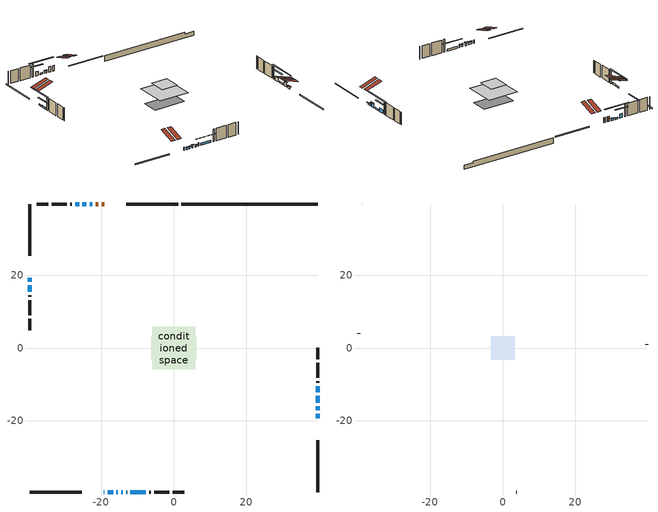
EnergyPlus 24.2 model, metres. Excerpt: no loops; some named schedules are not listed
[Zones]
conditioned space
 floor adiabatic (AdiabaticFloorConstruction): -5.92,-5.92 -5.92,5.92 5.92,5.92 5.92,-5.92 z3.66
 floor foundation (Slab1 construction): -6.19,-3.21 -6.19,3.21 6.19,3.21 6.19,-3.21 z-0.84
 wall outside (RimJoist1 construction): 1.2,39.72 -13.09,39.72 / -39.72,-39.72 -25.43,-39.72 / -39.72,39.72 -39.72,25.43 / 39.72,-39.72 39.72,-25.43 z1.22:1.52
 wall outside (AdiabaticWallConstruction 1): -19.21,39.72 -19.91,39.72 / -20.84,39.72 -21.54,39.72 z1.22:3.25
 wall outside (AdiabaticWallConstruction): -19.31,-39.72 -19.1,-39.72 / -13.1,-39.72 -12.89,-39.72 z1.22:2.44; 39.72,-19.31 39.72,-18.11 z1.22:1.88; 39.72,-17.19 39.72,-16.07 / -26.11,39.72 -27.23,39.72 z1.22:2.82; -22.47,39.72 -23.24,39.72 / -14.46,-39.72 -14.03,-39.72 / -39.72,17.37 -39.72,15.49 z1.22:1.98; -18.18,-39.72 -16.75,-39.72 / -11.97,-39.72 -7.7,-39.72 z1.22:2.03; -15.83,-39.72 -15.39,-39.72 z1.22:2.24; 39.72,-15.14 39.72,-13.11 / -24.16,39.72 -25.18,39.72 / -39.72,19.31 -39.72,18.29 z1.22:1.83; 39.72,-12.18 39.72,-10.5 z1.22:2.69
 wall outside (Wall1 construction): -28.15,39.72 -28.57,39.72 / -6.77,-39.72 -6.35,-39.72 / -39.72,14.56 -39.72,14.14 / 39.72,-9.57 39.72,-9.16 z1.22:6.1
 wall outside (Wall2 construction): -29.5,39.72 -33.69,39.72 / -5.42,-39.72 -1.23,-39.72 / -39.72,13.21 -39.72,9.02 / 39.72,-8.23 39.72,-4.04 z1.22:6.1
 wall outside (Wall3 construction): -34.62,39.72 -37.76,39.72 / -0.3,-39.72 2.84,-39.72 / -39.72,8.09 -39.72,4.95 / 39.72,-3.11 39.72,0.03 z1.22:6.1
 wall foundation (FoundationWall1 construction): 2.12,39.72,-0.84 2.12,39.72,1.22 35.96,39.72,1.22 35.96,39.72,0.56 39.72,39.72,0.56 39.72,39.72,-0.84
 window (WindowConstruction 10): -19.31,-39.72 -19.11,-39.72 z1.22:2.44
 window (WindowConstruction 4): 39.72,-19.31 39.72,-18.12 z1.22:1.88
 window (WindowConstruction 5): 39.72,-17.19 39.72,-16.07 z1.22:2.82
 window (WindowConstruction 6): -22.47,39.72 -23.23,39.72 z1.22:1.98
 window (WindowConstruction 7): -18.18,-39.72 -16.75,-39.72 z1.22:2.03
 window (WindowConstruction 8): -15.82,-39.72 -15.39,-39.72 z1.22:2.23
 window (WindowConstruction 9): -14.46,-39.72 -14.03,-39.72 z1.22:1.98
 window (WindowConstruction 12): 39.72,-15.14 39.72,-13.11 z1.22:1.83
 window (WindowConstruction 13): -24.16,39.72 -25.18,39.72 z1.22:1.83
 window (WindowConstruction 14): -39.72,19.31 -39.72,18.3 z1.22:1.83
 window (WindowConstruction 11): -13.1,-39.72 -12.9,-39.72 z1.22:2.44
 window (WindowConstruction): 39.72,-12.18 39.72,-10.5 z1.22:2.69
 window (WindowConstruction 1): -26.11,39.72 -27.23,39.72 z1.22:2.82
 window (WindowConstruction 2): -11.97,-39.72 -7.7,-39.72 z1.22:2.03
 window (WindowConstruction 3): -39.72,17.37 -39.72,15.49 z1.22:1.98
 door (Door): -19.21,39.72 -19.91,39.72 z1.22:3.25
 door (Door 1): -20.84,39.72 -21.54,39.72 z1.22:3.25
 ceiling adiabatic (AdiabaticFloorConstruction): 5.92,-5.92 5.92,5.92 -5.92,5.92 -5.92,-5.92 z3.66
 roof outside (Roof2 construction): -18.28,39.72,6.1 -18.28,33.4,8.2 -16.62,33.4,8.2 -16.62,39.72,6.1; -20.24,-39.72,6.1 -20.24,-33.4,8.2 -21.91,-33.4,8.2 -21.91,-39.72,6.1; -39.72,20.24,6.1 -33.4,20.24,8.2 -33.4,21.91,8.2 -39.72,21.91,6.1; 39.72,-20.24,6.1 33.4,-20.24,8.2 33.4,-21.91,8.2 39.72,-21.91,6.1
attic - vented
 floor to conditioned space (Floor1 construction Reversed): -3.24,-3.24 -3.24,3.24 3.24,3.24 3.24,-3.24 z6.1
 wall outside (Wall4 construction): -38.69,39.72 -38.79,39.72 / 3.77,-39.72 3.87,-39.72 / -39.72,4.02 -39.72,3.92 / 39.72,0.96 39.72,1.06 z1.22:6.1
 roof outside (Roof1 construction): -15.69,39.72,6.1 -15.69,33.4,8.2 -14.02,33.4,8.2 -14.02,39.72,6.1; -22.84,-39.72,6.1 -22.84,-33.4,8.2 -24.5,-33.4,8.2 -24.5,-39.72,6.1; -39.72,22.84,6.1 -33.4,22.84,8.2 -33.4,24.5,8.2 -39.72,24.5,6.1; 39.72,-22.84,6.1 33.4,-22.84,8.2 33.4,-24.5,8.2 39.72,-24.5,6.1
shading: 39.72,-17.91 39.72,-19.51 40.13,-19.51 40.13,-17.91 z2.08; 39.72,-15.87 39.72,-17.39 40.13,-17.39 40.13,-15.87 z3.02; -23.43,39.72 -22.27,39.72 -22.27,40.13 -23.43,40.13 z2.18; -16.55,-39.72 -18.38,-39.72 -18.38,-40.13 -16.55,-40.13 z2.23; -15.19,-39.72 -16.03,-39.72 -16.03,-40.13 -15.19,-40.13 z2.44; -13.83,-39.72 -14.66,-39.72 -14.66,-40.13 -13.83,-40.13 z2.18; 39.72,-8.49 39.72,-19.76 40.13,-19.76 40.13,-8.49 z6.45; -29.8,39.72 -19.54,39.72 -19.54,40.13 -29.8,40.13 z6.45; -39.72,13.68 -39.72,23.93 -40.13,23.93 -40.13,13.68 z6.45; 39.72,-8.32 39.72,-14.36 40.13,-14.36 40.13,-8.32 z4.87; -29.4,39.72 -23.93,39.72 -23.93,40.13 -29.4,40.13 z5; -5.52,-39.72 -14.15,-39.72 -14.15,-40.13 -5.52,-40.13 z4.21; -39.72,13.31 -39.72,19.55 -40.13,19.55 -40.13,13.31 z4.16
[Building]
Building 1: Terrain=Suburbs
[Site:Location]
London AP_ON: Latitude {deg}=43.03; Longitude {deg}=-81.15; Time Zone {hr}=-5; Elevation {m}=278; Keep Site Location Information=Yes
[Site:GroundTemperature:Shallow]
3.98693, 1.93205, 1.76749, 2.74264, 6.6573, 10.5537, 13.9317, 16.0716, 16.2534, 14.513, 11.2211, 7.44421
[Site:WaterMainsTemperature]
Calculation Method=Schedule; Temperature Schedule=mains temperature schedule
[Material] Roughness=Rough; Thermal Absorptance=0.9
Name | Thickness {m} | Conductivity {W/m-K} | Density {kg/m3} | Specific Heat {J/kg-K} | Solar Absorptance | Visible Absorptance
asphalt or fiberglass shingles | 0.00635 | 0.162714 | 1121.4 | 1465.45 | 0.4 | 0.4
ceiling loosefill ins | 0.0846667 | 0.0480833 | 16.02 | 1046.75 | 0.7 | 0.7
ceiling stud and cavity | 0.1397 | 0.881493 | 65.682 | 1177.47 | 0.7 | 0.7
concrete 4.0 in. | 0.1016 | 1.803125 | 2242.8 | 837.4 | 0.7 | 0.7
concrete 8.0 in. | 0.2032 | 1.803125 | 2242.8 | 837.4 | 0.7 | 0.7
door material | 0.04445 | 0.188738 | 512.64 | 1214.23 | 0.7 | 0.7
door material 1 | 0.04445 | 0.327969 | 512.64 | 1214.23 | 0.7 | 0.7
exterior vertical ins | 0.00083915 | 0.029427 | 32.04 | 1214.23 | 0.7 | 0.7
floor covering | 0.0127 | 0.0433444 | 54.468 | 1339.84 | 0.6 | 0.6
floor rigid ins; wall rigid ins | 0.512978 | 0.029427 | 32.04 | 1214.23 | 0.7 | 0.7
floor stud and cavity | 0.1397 | 1.75129 | 37.0049 | 1207.88 | 0.7 | 0.7
furniture material conditioned space 1 | 0.1524 | 0.115458 | 640.8 | 1214.23 | 0.6 | 0.6
gypsum board | 0.0127 | 0.160291 | 801 | 837.4 | 0.6 | 0.6
osb sheathing 0.5 in. | 0.0127 | 0.115458 | 512.64 | 1214.23 | 0.7 | 0.7
osb sheathing 0.75 in. | 0.01905 | 0.115458 | 512.64 | 1214.23 | 0.7 | 0.7
rim joist stud and cavity | 0.0508 | 0.107068 | 50.32683 | 1063.81 | 0.6 | 0.6
roof rigid ins | 0.051816 | 0.029427 | 32.04 | 1214.23 | 0.7 | 0.7
roof stud and cavity | 0.2032 | 1.32974 | 78.34581 | 1123.46 | 0.7 | 0.7
slab rigid ins | 0.00025908 | 0.029427 | 32.04 | 1214.23 | 0.7 | 0.7
wall stud and cavity | 0.1397 | 0.435945 | 139.0536 | 1170.24 | 0.7 | 0.7
wall stud and cavity 1 | 0.1397 | 0.44826 | 139.0536 | 1170.24 | 0.7 | 0.7
wall stud and cavity 2 | 0.1397 | 0.445742 | 139.0536 | 1170.24 | 0.7 | 0.7
wall stud and cavity 3 | 0.0889 | 6.9971 | 50.32683 | 1063.81 | 0.6 | 0.6
wall stud and cavity 4 | 0.0889 | 0.380278 | 52.3479 | 1209.89 | 0.7 | 0.7
wall stud and cavity 5 | 0.0889 | 0.391764 | 83.0341 | 1211.67 | 0.7 | 0.7
wood siding | 0.0254 | 0.102417 | 544.68 | 1172.36 | 0.84 | 0.84
wood siding 1 | 0.00254 | 0.102417 | 544.68 | 1172.36 | 0.84 | 0.84
wood siding 2; wood siding 3; wood siding 4 | 0.0254 | 0.102417 | 544.68 | 1172.36 | 0.7 | 0.7
[WindowMaterial:SimpleGlazingSystem]
Name | U-Factor {W/m2-K} | Solar Heat Gain Coefficient
WindowMaterial | 2.93496 | 0.65
WindowMaterial 1 | 3.30005 | 0.67
WindowMaterial 10 | 2.97414 | 0.61
WindowMaterial 11 | 2.76064 | 0.61
WindowMaterial 2 | 2.938365 | 0.65
WindowMaterial 3 | 2.77597 | 0.65
WindowMaterial 4 | 2.961077 | 0.63
WindowMaterial 5 | 2.97187 | 0.61
WindowMaterial 6 | 3.01104 | 0.58
WindowMaterial 7 | 3.01899 | 0.56
WindowMaterial 8 | 4.98699 | 0.61
WindowMaterial 9 | 3.026374 | 0.54
[Construction]
AdiabaticFloorConstruction: floor stud and cavity, floor rigid ins, osb sheathing 0.75 in., floor covering
AdiabaticWallConstruction: wood siding 3, wall rigid ins, wall stud and cavity 4, gypsum board
AdiabaticWallConstruction 1: wood siding 4, wall rigid ins, wall stud and cavity 4, gypsum board
Door: door material
Door 1: door material 1
Floor1 construction Reversed: gypsum board, ceiling stud and cavity, ceiling loosefill ins
FoundationWall1 construction: concrete 8.0 in.
furniture construction conditioned space 1: furniture material conditioned space 1
PartitionWallConstruction: gypsum board, wall stud and cavity 5, gypsum board
RimJoist1 construction: wood siding 2, rim joist stud and cavity
Roof1 construction: asphalt or fiberglass shingles
Roof2 construction: asphalt or fiberglass shingles, roof rigid ins, osb sheathing 0.75 in., roof stud and cavity, gypsum board
Slab1 construction: slab rigid ins, concrete 4.0 in.
Wall1 construction: wood siding, osb sheathing 0.5 in., wall stud and cavity, gypsum board
Wall2 construction: wood siding, osb sheathing 0.5 in., wall stud and cavity 1, gypsum board
Wall3 construction: wood siding, osb sheathing 0.5 in., wall stud and cavity 2, gypsum board
Wall4 construction: wood siding 1, wall stud and cavity 3
WindowConstruction: WindowMaterial
WindowConstruction 1; WindowConstruction 5: WindowMaterial 1
WindowConstruction 10: WindowMaterial 8
WindowConstruction 11: WindowMaterial 9
WindowConstruction 12; WindowConstruction 14: WindowMaterial 10
WindowConstruction 13: WindowMaterial 11
WindowConstruction 2; WindowConstruction 7: WindowMaterial 2
WindowConstruction 3: WindowMaterial 3
WindowConstruction 4: WindowMaterial 4
WindowConstruction 6: WindowMaterial 5
WindowConstruction 8: WindowMaterial 6
WindowConstruction 9: WindowMaterial 7
[Zone] Multiplier=1; Part of Total Floor Area=Yes
Name | Volume {m3}
attic - vented | 14.4073
conditioned space | 533.4
[Space]
Name | Zone | Volume {m3}
attic - vented 1 | attic - vented | 14.4073
conditioned space 1 | conditioned space | 533.4
[ZoneInfiltration:EffectiveLeakageArea]
infil attic - vented 1: Zone or Space=attic - vented 1; Schedule=Always On Discrete; Effective Air Leakage Area {cm2}=1837.96; Stack Coefficient=0.000485647; Wind Coefficient=1.48895e-05
[ZoneMixing]
whole house fan mix: Zone or Space=attic - vented; Schedule=Always On Continuous; Design Flow Rate Calculation Method=Flow/Zone; Design Flow Rate {m3/s}=0; Source Zone or Space=conditioned space
[SurfaceProperty:ExposedFoundationPerimeter]
Slab1: Exposed Perimeter Calculation Method=TotalExposedPerimeter; Total Exposed Perimeter {m}=37.593
[InternalMass] Zone or ZoneList=conditioned space; Space or SpaceList=conditioned space 1
Name | Construction | Surface Area {m2}
furniture mass conditioned space 1 | furniture construction conditioned space 1 | 87.7601
partition wall mass | PartitionWallConstruction | 219.4
[Lights]
interior lighting: Zone or ZoneList or Space or SpaceList=conditioned space 1; Schedule=interior lighting schedule; Design Level Calculation Method=LightingLevel; Lighting Level {W}=343.2; Return Air Fraction=0; Fraction Radiant=0.6; Fraction Visible=0.2; Fraction Replaceable=1
[People]
occupants: Zone or ZoneList or Space or SpaceList=conditioned space 1; Number of People Schedule=occupants schedule; Number of People Calculation Method=People; Number of People=3; Fraction Radiant=0.314171; Sensible Heat Fraction=0.56303; Activity Level Schedule=occupants activity schedule; Carbon Dioxide Generation Rate {m3/s-W}=0; Enable ASHRAE 55 Comfort Warnings=No; Mean Radiant Temperature Calculation Type=EnclosureAveraged
[ElectricEquipment] Zone or ZoneList or Space or SpaceList=conditioned space 1; Design Level Calculation Method=EquipmentLevel
Name | Schedule | Design Level {W} | Fraction Latent | Fraction Radiant | Fraction Lost
clothes dryer | clothes dryer schedule | 140.772 | 0.015 | 0.081 | 0.85
clothes washer | clothes washer schedule | 32.1985 | 0.03 | 0.162 | 0.7
cooking range | cooking range schedule | 215.147 | 0.08 | 0.432 | 0.2
dishwasher | dishwasher schedule | 66.8632 | 0.3 | 0.18 | 0.4
fridge | fridge schedule | 72.9452 | 0 | 0.6 | 0
mech vent bath fan 0 | mech vent bath fan 0 schedule | 50.2 | 0 | 0 | 1
mech vent house fan | mech vent house fan schedule | 0 | 0 | 0 | 1
mech vent house fan cfis | mech vent house fan cfis schedule | 0 | 0 | 0 | 0
mech vent range fan 0 | mech vent range fan 0 schedule | 57 | 0 | 0 | 1
misc plug loads | misc plug loads schedule | 494.7 | 0.045 | 0.513 | 0.1
whole house fan | Always On Discrete | 0 | 0 | 0 | 1
[OtherEquipment] Zone or ZoneList or Space or SpaceList=conditioned space 1; Design Level Calculation Method=EquipmentLevel
Name | Fuel Type | Schedule | Design Level {W} | Fraction Latent | Fraction Radiant | Fraction Lost
clothes dryer 1 | Electricity | clothes dryer schedule | 0 | 0.015 | 0.081 | 0.85
cooking range 1 | Electricity | cooking range schedule | 0 | 0.08 | 0.432 | 0.2
general water use latent | None | general water use schedule | 62.594 | 1 | 0 | 0
general water use sensible | None | general water use schedule | -61.6891 | 0 | 0.6 | 0
mech vent house fan latent load | None | Always On Discrete | 0 | 1 | 0 | 0
mech vent house fan sensible load | None | Always On Discrete | 0 | 0 | 0 | 0
water heater energy adjustment1 | NaturalGas | Always On Discrete | 0.01 | 0 | 0 | 1
[ZoneInfiltration:DesignFlowRate] Zone or ZoneList or Space or SpaceList=conditioned space 1; Schedule=Always On Discrete; Design Flow Rate Calculation Method=Flow/Zone; Design Flow Rate {m3/s}=0
infil flow; natural vent flow; whole house fan flow
[Foundation:Kiva]
Foundation Kiva 1: Initial Indoor Air Temperature {C}=18; Wall Height Above Grade {m}=1.21999; Wall Depth Below Slab {m}=0.2032; Custom Block Material Name 1=exterior vertical ins; Custom Block Depth 1 {m}=2.05999; Custom Block X Position 1 {m}=0.2032; Custom Block Z Position 1 {m}=0
[Foundation:Kiva:Settings]
Soil Conductivity {W/m-K}=0.849921; Soil Density {kg/m3}=1842.3; Soil Specific Heat {J/kg-K}=418.7; Ground Solar Absorptivity=0.9; Ground Thermal Absorptivity=0.9; Ground Surface Roughness {m}=0.03; Far-Field Width {m}=40; Deep-Ground Boundary Condition=ZeroFlux; Deep-Ground Depth {m}=40; Minimum Cell Dimension {m}=0.2; Maximum Cell Growth Coefficient=3; Simulation Timestep=Timestep
[Exterior:Lights]
exterior lighting: Schedule=exterior lighting schedule; Design Level {W}=75.6
[Schedule:Constant]
Name | Hourly Value
Always On Continuous; mech vent house fan schedule; mech vent house fan cfis schedule; Always On Discrete | 1
occupants activity schedule | 117.228
fridge schedule | 0
[Schedule:Week:Daily]
interior lighting schedule Week Rule - Jan1-Jan27: interior lighting schedule day, interior lighting schedule day, interior lighting schedule day, interior lighting schedule day, interior lighting schedule day, interior lighting schedule day, interior lighting schedule day, interior lighting schedule default day, interior lighting schedule default day, interior lighting schedule default day, interior lighting schedule default day, interior lighting schedule default day
interior lighting schedule Week Rule - Jan28-Feb3: interior lighting schedule day, interior lighting schedule day, interior lighting schedule day, interior lighting schedule day, interior lighting schedule day 1, interior lighting schedule day 1, interior lighting schedule day 1, interior lighting schedule default day, interior lighting schedule default day, interior lighting schedule default day, interior lighting schedule default day, interior lighting schedule default day
interior lighting schedule Week Rule - Feb4-Feb24: interior lighting schedule day 1, interior lighting schedule day 1, interior lighting schedule day 1, interior lighting schedule day 1, interior lighting schedule day 1, interior lighting schedule day 1, interior lighting schedule day 1, interior lighting schedule default day, interior lighting schedule default day, interior lighting schedule default day, interior lighting schedule default day, interior lighting schedule default day
interior lighting schedule Week Rule - Feb25-Mar3: interior lighting schedule day 1, interior lighting schedule day 1, interior lighting schedule day 1, interior lighting schedule day 1, interior lighting schedule day 2, interior lighting schedule day 2, interior lighting schedule day 2, interior lighting schedule default day, interior lighting schedule default day, interior lighting schedule default day, interior lighting schedule default day, interior lighting schedule default day
interior lighting schedule Week Rule - Mar4-Mar31: interior lighting schedule day 2, interior lighting schedule day 2, interior lighting schedule day 2, interior lighting schedule day 2, interior lighting schedule day 2, interior lighting schedule day 2, interior lighting schedule day 2, interior lighting schedule default day, interior lighting schedule default day, interior lighting schedule default day, interior lighting schedule default day, interior lighting schedule default day
interior lighting schedule Week Rule - Apr1-Apr28: interior lighting schedule day 3, interior lighting schedule day 3, interior lighting schedule day 3, interior lighting schedule day 3, interior lighting schedule day 3, interior lighting schedule day 3, interior lighting schedule day 3, interior lighting schedule default day, interior lighting schedule default day, interior lighting schedule default day, interior lighting schedule default day, interior lighting schedule default day
interior lighting schedule Week Rule - Apr29-May5: interior lighting schedule day 3, interior lighting schedule day 3, interior lighting schedule day 4, interior lighting schedule day 4, interior lighting schedule day 4, interior lighting schedule day 4, interior lighting schedule day 4, interior lighting schedule default day, interior lighting schedule default day, interior lighting schedule default day, interior lighting schedule default day, interior lighting schedule default day
interior lighting schedule Week Rule - May6-May26: interior lighting schedule day 4, interior lighting schedule day 4, interior lighting schedule day 4, interior lighting schedule day 4, interior lighting schedule day 4, interior lighting schedule day 4, interior lighting schedule day 4, interior lighting schedule default day, interior lighting schedule default day, interior lighting schedule default day, interior lighting schedule default day, interior lighting schedule default day
interior lighting schedule Week Rule - May27-Jun2: interior lighting schedule day 4, interior lighting schedule day 4, interior lighting schedule day 4, interior lighting schedule day 4, interior lighting schedule day 4, interior lighting schedule day 5, interior lighting schedule day 5, interior lighting schedule default day, interior lighting schedule default day, interior lighting schedule default day, interior lighting schedule default day, interior lighting schedule default day
interior lighting schedule Week Rule - Jun3-Jun30: interior lighting schedule day 5, interior lighting schedule day 5, interior lighting schedule day 5, interior lighting schedule day 5, interior lighting schedule day 5, interior lighting schedule day 5, interior lighting schedule day 5, interior lighting schedule default day, interior lighting schedule default day, interior lighting schedule default day, interior lighting schedule default day, interior lighting schedule default day
interior lighting schedule Week Rule - Jul1-Jul28: interior lighting schedule day 6, interior lighting schedule day 6, interior lighting schedule day 6, interior lighting schedule day 6, interior lighting schedule day 6, interior lighting schedule day 6, interior lighting schedule day 6, interior lighting schedule default day, interior lighting schedule default day, interior lighting schedule default day, interior lighting schedule default day, interior lighting schedule default day
interior lighting schedule Week Rule - Jul29-Aug4: interior lighting schedule day 6, interior lighting schedule day 6, interior lighting schedule day 6, interior lighting schedule day 7, interior lighting schedule day 7, interior lighting schedule day 7, interior lighting schedule day 7, interior lighting schedule default day, interior lighting schedule default day, interior lighting schedule default day, interior lighting schedule default day, interior lighting schedule default day
interior lighting schedule Week Rule - Aug5-Aug25: interior lighting schedule day 7, interior lighting schedule day 7, interior lighting schedule day 7, interior lighting schedule day 7, interior lighting schedule day 7, interior lighting schedule day 7, interior lighting schedule day 7, interior lighting schedule default day, interior lighting schedule default day, interior lighting schedule default day, interior lighting schedule default day, interior lighting schedule default day
interior lighting schedule Week Rule - Aug26-Sep1: interior lighting schedule day 7, interior lighting schedule day 7, interior lighting schedule day 7, interior lighting schedule day 7, interior lighting schedule day 7, interior lighting schedule day 7, interior lighting schedule day 8, interior lighting schedule default day, interior lighting schedule default day, interior lighting schedule default day, interior lighting schedule default day, interior lighting schedule default day
interior lighting schedule Week Rule - Sep2-Sep29: interior lighting schedule day 8, interior lighting schedule day 8, interior lighting schedule day 8, interior lighting schedule day 8, interior lighting schedule day 8, interior lighting schedule day 8, interior lighting schedule day 8, interior lighting schedule default day, interior lighting schedule default day, interior lighting schedule default day, interior lighting schedule default day, interior lighting schedule default day
interior lighting schedule Week Rule - Sep30-Oct6: interior lighting schedule day 8, interior lighting schedule day 9, interior lighting schedule day 9, interior lighting schedule day 9, interior lighting schedule day 9, interior lighting schedule day 9, interior lighting schedule day 9, interior lighting schedule default day, interior lighting schedule default day, interior lighting schedule default day, interior lighting schedule default day, interior lighting schedule default day
interior lighting schedule Week Rule - Oct7-Oct27: interior lighting schedule day 9, interior lighting schedule day 9, interior lighting schedule day 9, interior lighting schedule day 9, interior lighting schedule day 9, interior lighting schedule day 9, interior lighting schedule day 9, interior lighting schedule default day, interior lighting schedule default day, interior lighting schedule default day, interior lighting schedule default day, interior lighting schedule default day
interior lighting schedule Week Rule - Oct28-Nov3: interior lighting schedule day 9, interior lighting schedule day 9, interior lighting schedule day 9, interior lighting schedule day 9, interior lighting schedule day 10, interior lighting schedule day 10, interior lighting schedule day 10, interior lighting schedule default day, interior lighting schedule default day, interior lighting schedule default day, interior lighting schedule default day, interior lighting schedule default day
interior lighting schedule Week Rule - Nov4-Nov24: interior lighting schedule day 10, interior lighting schedule day 10, interior lighting schedule day 10, interior lighting schedule day 10, interior lighting schedule day 10, interior lighting schedule day 10, interior lighting schedule day 10, interior lighting schedule default day, interior lighting schedule default day, interior lighting schedule default day, interior lighting schedule default day, interior lighting schedule default day
interior lighting schedule Week Rule - Nov25-Dec1: interior lighting schedule day 10, interior lighting schedule day 10, interior lighting schedule day 10, interior lighting schedule day 10, interior lighting schedule day 10, interior lighting schedule day 10, interior lighting schedule day 11, interior lighting schedule default day, interior lighting schedule default day, interior lighting schedule default day, interior lighting schedule default day, interior lighting schedule default day
interior lighting schedule Week Rule - Dec2-Dec31: interior lighting schedule day 11, interior lighting schedule day 11, interior lighting schedule day 11, interior lighting schedule day 11, interior lighting schedule day 11, interior lighting schedule day 11, interior lighting schedule day 11, interior lighting schedule default day, interior lighting schedule default day, interior lighting schedule default day, interior lighting schedule default day, interior lighting schedule default day
occupants schedule Week Rule - Jan1-Dec31: occupants schedule day, occupants schedule day, occupants schedule day, occupants schedule day, occupants schedule day, occupants schedule day, occupants schedule day, occupants schedule default day, occupants schedule default day, occupants schedule default day, occupants schedule default day, occupants schedule default day
clothes dryer schedule Week Rule - Jan1-Dec31: clothes dryer schedule day, clothes dryer schedule day, clothes dryer schedule day, clothes dryer schedule day, clothes dryer schedule day, clothes dryer schedule day, clothes dryer schedule day, clothes dryer schedule default day, clothes dryer schedule default day, clothes dryer schedule default day, clothes dryer schedule default day, clothes dryer schedule default day
clothes washer schedule Week Rule - Jan1-Dec31: clothes washer schedule day, clothes washer schedule day, clothes washer schedule day, clothes washer schedule day, clothes washer schedule day, clothes washer schedule day, clothes washer schedule day, clothes washer schedule default day, clothes washer schedule default day, clothes washer schedule default day, clothes washer schedule default day, clothes washer schedule default day
cooking range schedule Week Rule - Jan1-Dec31: cooking range schedule day, cooking range schedule day, cooking range schedule day, cooking range schedule day, cooking range schedule day, cooking range schedule day, cooking range schedule day, cooking range schedule default day, cooking range schedule default day, cooking range schedule default day, cooking range schedule default day, cooking range schedule default day
dishwasher schedule Week Rule - Jan1-Dec31: dishwasher schedule day, dishwasher schedule day, dishwasher schedule day, dishwasher schedule day, dishwasher schedule day, dishwasher schedule day, dishwasher schedule day, dishwasher schedule default day, dishwasher schedule default day, dishwasher schedule default day, dishwasher schedule default day, dishwasher schedule default day
mech vent bath fan 0 schedule Week Rule - Jan1-Dec31: mech vent bath fan 0 schedule day, mech vent bath fan 0 schedule day, mech vent bath fan 0 schedule day, mech vent bath fan 0 schedule day, mech vent bath fan 0 schedule day, mech vent bath fan 0 schedule day, mech vent bath fan 0 schedule day, mech vent bath fan 0 schedule default day, mech vent bath fan 0 schedule default day, mech vent bath fan 0 schedule default day, mech vent bath fan 0 schedule default day, mech vent bath fan 0 schedule default day
mech vent range fan 0 schedule Week Rule - Jan1-Dec31: mech vent range fan 0 schedule day, mech vent range fan 0 schedule day, mech vent range fan 0 schedule day, mech vent range fan 0 schedule day, mech vent range fan 0 schedule day, mech vent range fan 0 schedule day, mech vent range fan 0 schedule day, mech vent range fan 0 schedule default day, mech vent range fan 0 schedule default day, mech vent range fan 0 schedule default day, mech vent range fan 0 schedule default day, mech vent range fan 0 schedule default day
misc plug loads schedule Week Rule - Jan1-Dec31: misc plug loads schedule day, misc plug loads schedule day, misc plug loads schedule day, misc plug loads schedule day, misc plug loads schedule day, misc plug loads schedule day, misc plug loads schedule day, misc plug loads schedule default day, misc plug loads schedule default day, misc plug loads schedule default day, misc plug loads schedule default day, misc plug loads schedule default day
general water use schedule Week Rule - Jan1-Dec31: general water use schedule day, general water use schedule day, general water use schedule day, general water use schedule day, general water use schedule day, general water use schedule day, general water use schedule day, general water use schedule default day, general water use schedule default day, general water use schedule default day, general water use schedule default day, general water use schedule default day
exterior lighting schedule Week Rule - Jan1-Jan27: exterior lighting schedule day, exterior lighting schedule day, exterior lighting schedule day, exterior lighting schedule day, exterior lighting schedule day, exterior lighting schedule day, exterior lighting schedule day, exterior lighting schedule default day, exterior lighting schedule default day, exterior lighting schedule default day, exterior lighting schedule default day, exterior lighting schedule default day
exterior lighting schedule Week Rule - Jan28-Feb3: exterior lighting schedule day, exterior lighting schedule day, exterior lighting schedule day, exterior lighting schedule day, exterior lighting schedule day 1, exterior lighting schedule day 1, exterior lighting schedule day 1, exterior lighting schedule default day, exterior lighting schedule default day, exterior lighting schedule default day, exterior lighting schedule default day, exterior lighting schedule default day
exterior lighting schedule Week Rule - Feb4-Feb24: exterior lighting schedule day 1, exterior lighting schedule day 1, exterior lighting schedule day 1, exterior lighting schedule day 1, exterior lighting schedule day 1, exterior lighting schedule day 1, exterior lighting schedule day 1, exterior lighting schedule default day, exterior lighting schedule default day, exterior lighting schedule default day, exterior lighting schedule default day, exterior lighting schedule default day
exterior lighting schedule Week Rule - Feb25-Mar3: exterior lighting schedule day 1, exterior lighting schedule day 1, exterior lighting schedule day 1, exterior lighting schedule day 1, exterior lighting schedule day 2, exterior lighting schedule day 2, exterior lighting schedule day 2, exterior lighting schedule default day, exterior lighting schedule default day, exterior lighting schedule default day, exterior lighting schedule default day, exterior lighting schedule default day
exterior lighting schedule Week Rule - Mar4-Mar31: exterior lighting schedule day 2, exterior lighting schedule day 2, exterior lighting schedule day 2, exterior lighting schedule day 2, exterior lighting schedule day 2, exterior lighting schedule day 2, exterior lighting schedule day 2, exterior lighting schedule default day, exterior lighting schedule default day, exterior lighting schedule default day, exterior lighting schedule default day, exterior lighting schedule default day
exterior lighting schedule Week Rule - Apr1-Apr28: exterior lighting schedule day 3, exterior lighting schedule day 3, exterior lighting schedule day 3, exterior lighting schedule day 3, exterior lighting schedule day 3, exterior lighting schedule day 3, exterior lighting schedule day 3, exterior lighting schedule default day, exterior lighting schedule default day, exterior lighting schedule default day, exterior lighting schedule default day, exterior lighting schedule default day
exterior lighting schedule Week Rule - Apr29-May5: exterior lighting schedule day 3, exterior lighting schedule day 3, exterior lighting schedule day 4, exterior lighting schedule day 4, exterior lighting schedule day 4, exterior lighting schedule day 4, exterior lighting schedule day 4, exterior lighting schedule default day, exterior lighting schedule default day, exterior lighting schedule default day, exterior lighting schedule default day, exterior lighting schedule default day
exterior lighting schedule Week Rule - May6-May26: exterior lighting schedule day 4, exterior lighting schedule day 4, exterior lighting schedule day 4, exterior lighting schedule day 4, exterior lighting schedule day 4, exterior lighting schedule day 4, exterior lighting schedule day 4, exterior lighting schedule default day, exterior lighting schedule default day, exterior lighting schedule default day, exterior lighting schedule default day, exterior lighting schedule default day
exterior lighting schedule Week Rule - May27-Jun2: exterior lighting schedule day 4, exterior lighting schedule day 4, exterior lighting schedule day 4, exterior lighting schedule day 4, exterior lighting schedule day 4, exterior lighting schedule day 5, exterior lighting schedule day 5, exterior lighting schedule default day, exterior lighting schedule default day, exterior lighting schedule default day, exterior lighting schedule default day, exterior lighting schedule default day
exterior lighting schedule Week Rule - Jun3-Jun30: exterior lighting schedule day 5, exterior lighting schedule day 5, exterior lighting schedule day 5, exterior lighting schedule day 5, exterior lighting schedule day 5, exterior lighting schedule day 5, exterior lighting schedule day 5, exterior lighting schedule default day, exterior lighting schedule default day, exterior lighting schedule default day, exterior lighting schedule default day, exterior lighting schedule default day
exterior lighting schedule Week Rule - Jul1-Jul28: exterior lighting schedule day 6, exterior lighting schedule day 6, exterior lighting schedule day 6, exterior lighting schedule day 6, exterior lighting schedule day 6, exterior lighting schedule day 6, exterior lighting schedule day 6, exterior lighting schedule default day, exterior lighting schedule default day, exterior lighting schedule default day, exterior lighting schedule default day, exterior lighting schedule default day
exterior lighting schedule Week Rule - Jul29-Aug4: exterior lighting schedule day 6, exterior lighting schedule day 6, exterior lighting schedule day 6, exterior lighting schedule day 7, exterior lighting schedule day 7, exterior lighting schedule day 7, exterior lighting schedule day 7, exterior lighting schedule default day, exterior lighting schedule default day, exterior lighting schedule default day, exterior lighting schedule default day, exterior lighting schedule default day
exterior lighting schedule Week Rule - Aug5-Aug25: exterior lighting schedule day 7, exterior lighting schedule day 7, exterior lighting schedule day 7, exterior lighting schedule day 7, exterior lighting schedule day 7, exterior lighting schedule day 7, exterior lighting schedule day 7, exterior lighting schedule default day, exterior lighting schedule default day, exterior lighting schedule default day, exterior lighting schedule default day, exterior lighting schedule default day
exterior lighting schedule Week Rule - Aug26-Sep1: exterior lighting schedule day 7, exterior lighting schedule day 7, exterior lighting schedule day 7, exterior lighting schedule day 7, exterior lighting schedule day 7, exterior lighting schedule day 7, exterior lighting schedule day 8, exterior lighting schedule default day, exterior lighting schedule default day, exterior lighting schedule default day, exterior lighting schedule default day, exterior lighting schedule default day
[Schedule:Year]
interior lighting schedule: interior lighting schedule Week Rule - Jan1-Jan27, 1, 1, 1, 27, interior lighting schedule Week Rule - Jan28-Feb3, 1, 28, 2, 3, interior lighting schedule Week Rule - Feb4-Feb24, 2, 4, 2, 24, interior lighting schedule Week Rule - Feb25-Mar3, 2, 25, 3, 3, interior lighting schedule Week Rule - Mar4-Mar31, 3, 4, 3, 31, interior lighting schedule Week Rule - Apr1-Apr28, 4, 1, 4, 28, interior lighting schedule Week Rule - Apr29-May5, 4, 29, 5, 5, interior lighting schedule Week Rule - May6-May26, 5, 6, 5, 26, interior lighting schedule Week Rule - May27-Jun2, 5, 27, 6, 2, interior lighting schedule Week Rule - Jun3-Jun30, 6, 3, 6, 30, interior lighting schedule Week Rule - Jul1-Jul28, 7, 1, 7, 28, interior lighting schedule Week Rule - Jul29-Aug4, 7, 29, 8, 4, interior lighting schedule Week Rule - Aug5-Aug25, 8, 5, 8, 25, interior lighting schedule Week Rule - Aug26-Sep1, 8, 26, 9, 1, interior lighting schedule Week Rule - Sep2-Sep29, 9, 2, 9, 29, interior lighting schedule Week Rule - Sep30-Oct6, 9, 30, 10, 6, interior lighting schedule Week Rule - Oct7-Oct27, 10, 7, 10, 27, interior lighting schedule Week Rule - Oct28-Nov3, 10, 28, 11, 3, interior lighting schedule Week Rule - Nov4-Nov24, 11, 4, 11, 24, interior lighting schedule Week Rule - Nov25-Dec1, 11, 25, 12, 1, interior lighting schedule Week Rule - Dec2-Dec31, 12, 2, 12, 31
occupants schedule: occupants schedule Week Rule - Jan1-Dec31, 1, 1, 12, 31
clothes dryer schedule: clothes dryer schedule Week Rule - Jan1-Dec31, 1, 1, 12, 31
clothes washer schedule: clothes washer schedule Week Rule - Jan1-Dec31, 1, 1, 12, 31
cooking range schedule: cooking range schedule Week Rule - Jan1-Dec31, 1, 1, 12, 31
dishwasher schedule: dishwasher schedule Week Rule - Jan1-Dec31, 1, 1, 12, 31
mech vent bath fan 0 schedule: mech vent bath fan 0 schedule Week Rule - Jan1-Dec31, 1, 1, 12, 31
mech vent range fan 0 schedule: mech vent range fan 0 schedule Week Rule - Jan1-Dec31, 1, 1, 12, 31
misc plug loads schedule: misc plug loads schedule Week Rule - Jan1-Dec31, 1, 1, 12, 31
general water use schedule: general water use schedule Week Rule - Jan1-Dec31, 1, 1, 12, 31
exterior lighting schedule: exterior lighting schedule Week Rule - Jan1-Jan27, 1, 1, 1, 27, exterior lighting schedule Week Rule - Jan28-Feb3, 1, 28, 2, 3, exterior lighting schedule Week Rule - Feb4-Feb24, 2, 4, 2, 24, exterior lighting schedule Week Rule - Feb25-Mar3, 2, 25, 3, 3, exterior lighting schedule Week Rule - Mar4-Mar31, 3, 4, 3, 31, exterior lighting schedule Week Rule - Apr1-Apr28, 4, 1, 4, 28, exterior lighting schedule Week Rule - Apr29-May5, 4, 29, 5, 5, exterior lighting schedule Week Rule - May6-May26, 5, 6, 5, 26, exterior lighting schedule Week Rule - May27-Jun2, 5, 27, 6, 2, exterior lighting schedule Week Rule - Jun3-Jun30, 6, 3, 6, 30, exterior lighting schedule Week Rule - Jul1-Jul28, 7, 1, 7, 28, exterior lighting schedule Week Rule - Jul29-Aug4, 7, 29, 8, 4, exterior lighting schedule Week Rule - Aug5-Aug25, 8, 5, 8, 25, exterior lighting schedule Week Rule - Aug26-Sep1, 8, 26, 9, 1, exterior lighting schedule Week Rule - Sep2-Sep29, 9, 2, 9, 29, exterior lighting schedule Week Rule - Sep30-Oct6, 9, 30, 10, 6, exterior lighting schedule Week Rule - Oct7-Oct27, 10, 7, 10, 27, exterior lighting schedule Week Rule - Oct28-Nov3, 10, 28, 11, 3, exterior lighting schedule Week Rule - Nov4-Nov24, 11, 4, 11, 24, exterior lighting schedule Week Rule - Nov25-Dec1, 11, 25, 12, 1, exterior lighting schedule Week Rule - Dec2-Dec31, 12, 2, 12, 31
[Schedule:Compact]
mains temperature schedule: Through: 01/01, For: AllDays, Until: 24:00, 7.96722, Through: 01/02, For: AllDays, Until: 24:00, 7.89722, Through: 01/03, For: AllDays, Until: 24:00, 7.82778, Through: 01/04, For: AllDays, Until: 24:00, 7.76, Through: 01/05, For: AllDays, Until: 24:00, 7.69333, Through: 01/06, For: AllDays, Until: 24:00, 7.62778, Through: 01/07, For: AllDays, Until: 24:00, 7.56389, Through: 01/08, For: AllDays, Until: 24:00, 7.50167, Through: 01/09, For: AllDays, Until: 24:00, 7.44056, Through: 01/10, For: AllDays, Until: 24:00, 7.38056, Through: 01/11, For: AllDays, Until: 24:00, 7.32222, Through: 01/12, For: AllDays, Until: 24:00, 7.26556, Through: 01/13, For: AllDays, Until: 24:00, 7.21, Through: 01/14, For: AllDays, Until: 24:00, 7.15556, Through: 01/15, For: AllDays, Until: 24:00, 7.10333, Through: 01/16, For: AllDays, Until: 24:00, 7.05222, Through: 01/17, For: AllDays, Until: 24:00, 7.00278, Through: 01/18, For: AllDays, Until: 24:00, 6.955, Through: 01/19, For: AllDays, Until: 24:00, 6.90833, Through: 01/20, For: AllDays, Until: 24:00, 6.86389, Through: 01/21, For: AllDays, Until: 24:00, 6.82056, Through: 01/22, For: AllDays, Until: 24:00, 6.77889, Through: 01/23, For: AllDays, Until: 24:00, 6.73889, Through: 01/24, For: AllDays, Until: 24:00, 6.7, Through: 01/25, For: AllDays, Until: 24:00, 6.66333, Through: 01/26, For: AllDays, Until: 24:00, 6.62833, Through: 01/27, For: AllDays, Until: 24:00, 6.59444, Through: 01/28, For: AllDays, Until: 24:00, 6.56278, Through: 01/29, For: AllDays, Until: 24:00, 6.53222, Through: 01/30, For: AllDays, Until: 24:00, 6.50389, Through: 01/31, For: AllDays, Until: 24:00, 6.47722, Through: 02/01, For: AllDays, Until: 24:00, 6.45167, Through: 02/02, For: AllDays, Until: 24:00, 6.42833, Through: 02/03, For: AllDays, Until: 24:00, 6.40667, Through: 02/04, For: AllDays, Until: 24:00, 6.38611, Through: 02/05, For: AllDays, Until: 24:00, 6.36778, Through: 02/06, For: AllDays, Until: 24:00, 6.35111, Through: 02/07, For: AllDays, Until: 24:00, 6.33611, Through: 02/08, For: AllDays, Until: 24:00, 6.32333, Through: 02/09, For: AllDays, Until: 24:00, 6.31167, Through: 02/10, For: AllDays, Until: 24:00, 6.30222, Through: 02/11, For: AllDays, Until: 24:00, 6.29389, Through: 02/12, For: AllDays, Until: 24:00, 6.28778, Through: 02/13, For: AllDays, Until: 24:00, 6.28333, Through: 02/14, For: AllDays, Until: 24:00, 6.28056, Through: 02/15, For: AllDays, Until: 24:00, 6.27944, Through: 02/16, For: AllDays, Until: 24:00, 6.28, Through: 02/17, For: AllDays, Until: 24:00, 6.28278, Through: 02/18, For: AllDays, Until: 24:00, 6.28722, Through: 02/19, For: AllDays, Until: 24:00, 6.29278, Through: 02/20, For: AllDays, Until: 24:00, 6.30056, Through: 02/21, For: AllDays, Until: 24:00, 6.31, Through: 02/22, For: AllDays, Until: 24:00, 6.32111, Through: 02/23, For: AllDays, Until: 24:00, 6.33444, Through: 02/24, For: AllDays, Until: 24:00, 6.34889, Through: 02/25, For: AllDays, Until: 24:00, 6.36556, Through: 02/26, For: AllDays, Until: 24:00, 6.38333, Through: 02/27, For: AllDays, Until: 24:00, 6.40333, Through: 02/28, For: AllDays, Until: 24:00, 6.425, Through: 03/01, For: AllDays, Until: 24:00, 6.44833, Through: 03/02, For: AllDays, Until: 24:00, 6.47278, Through: 03/03, For: AllDays, Until: 24:00, 6.49944, Through: 03/04, For: AllDays, Until: 24:00, 6.52778, Through: 03/05, For: AllDays, Until: 24:00, 6.55778, Through: 03/06, For: AllDays, Until: 24:00, 6.58944, Through: 03/07, For: AllDays, Until: 24:00, 6.62278, Through: 03/08, For: AllDays, Until: 24:00, 6.65778, Through: 03/09, For: AllDays, Until: 24:00, 6.69444, Through: 03/10, For: AllDays, Until: 24:00, 6.73278, Through: 03/11, For: AllDays, Until: 24:00, 6.77278, Through: 03/12, For: AllDays, Until: 24:00, 6.81389, Through: 03/13, For: AllDays, Until: 24:00, 6.85722, Through: 03/14, For: AllDays, Until: 24:00, 6.90167, Through: 03/15, For: AllDays, Until: 24:00, 6.94778, Through: 03/16, For: AllDays, Until: 24:00, 6.99556, Through: 03/17, For: AllDays, Until: 24:00, 7.045, Through: 03/18, For: AllDays, Until: 24:00, 7.09556, Through: 03/19, For: AllDays, Until: 24:00, 7.14778, Through: 03/20, For: AllDays, Until: 24:00, 7.20167, Through: 03/21, For: AllDays, Until: 24:00, 7.25667, Through: 03/22, For: AllDays, Until: 24:00, 7.31333, Through: 03/23, For: AllDays, Until: 24:00, 7.37167, Through: 03/24, For: AllDays, Until: 24:00, 7.43111, Through: 03/25, For: AllDays, Until: 24:00, 7.49222, Through: 03/26, For: AllDays, Until: 24:00, 7.55444, Through: 03/27, For: AllDays, Until: 24:00, 7.61833, Through: 03/28, For: AllDays, Until: 24:00, 7.68333, Through: 03/29, For: AllDays, Until: 24:00, 7.74944, Through: 03/30, For: AllDays, Until: 24:00, 7.81722, Through: 03/31, For: AllDays, Until: 24:00, 7.88667, Through: 04/01, For: AllDays, Until: 24:00, 7.95667, Through: 04/02, For: AllDays, Until: 24:00, 8.02833, Through: 04/03, For: AllDays, Until: 24:00, 8.10111, Through: 04/04, For: AllDays, Until: 24:00, 8.175, Through: 04/05, For: AllDays, Until: 24:00, 8.25, Through: 04/06, For: AllDays, Until: 24:00, 8.32667, Through: 04/07, For: AllDays, Until: 24:00, 8.40389, Through: 04/08, For: AllDays, Until: 24:00, 8.48278, Through: 04/09, For: AllDays, Until: 24:00, 8.56222, Through: 04/10, For: AllDays, Until: 24:00, 8.64278, Through: 04/11, For: AllDays, Until: 24:00, 8.725, Through: 04/12, For: AllDays, Until: 24:00, 8.80778, Through: 04/13, For: AllDays, Until: 24:00, 8.89167, Through: 04/14, For: AllDays, Until: 24:00, 8.97611, Through: 04/15, For: AllDays, Until: 24:00, 9.06167, Through: 04/16, For: AllDays, Until: 24:00, 9.14833, Through: 04/17, For: AllDays, Until: 24:00, 9.23611, Through: 04/18, For: AllDays, Until: 24:00, 9.32444, Through: 04/19, For: AllDays, Until: 24:00, 9.41389, Through: 04/20, For: AllDays, Until: 24:00, 9.50389, Through: 04/21, For: AllDays, Until: 24:00, 9.595, Through: 04/22, For: AllDays, Until: 24:00, 9.68667, Through: 04/23, For: AllDays, Until: 24:00, 9.77889, Through: 04/24, For: AllDays, Until: 24:00, 9.87222, Through: 04/25, For: AllDays, Until: 24:00, 9.96556, Through: 04/26, For: AllDays, Until: 24:00, 10.06, Through: 04/27, For: AllDays, Until: 24:00, 10.1556, Through: 04/28, For: AllDays, Until: 24:00, 10.2511, Through: 04/29, For: AllDays, Until: 24:00, 10.3472, Through: 04/30, For: AllDays, Until: 24:00, 10.4439, Through: 05/01, For: AllDays, Until: 24:00, 10.5411, Through: 05/02, For: AllDays, Until: 24:00, 10.6389, Through: 05/03, For: AllDays, Until: 24:00, 10.7372, Through: 05/04, For: AllDays, Until: 24:00, 10.8361, Through: 05/05, For: AllDays, Until: 24:00, 10.935, Through: 05/06, For: AllDays, Until: 24:00, 11.0344, Through: 05/07, For: AllDays, Until: 24:00, 11.1344, Through: 05/08, For: AllDays, Until: 24:00, 11.2344, Through: 05/09, For: AllDays, Until: 24:00, 11.335, Through: 05/10, For: AllDays, Until: 24:00, 11.4356, Through: 05/11, For: AllDays, Until: 24:00, 11.5361, Through: 05/12, For: AllDays, Until: 24:00, 11.6372, Through: 05/13, For: AllDays, Until: 24:00, 11.7383, Through: 05/14, For: AllDays, Until: 24:00, 11.84, Through: 05/15, For: AllDays, Until: 24:00, 11.9411, Through: 05/16, For: AllDays, Until: 24:00, 12.0428, Through: 05/17, For: AllDays, Until: 24:00, 12.1444, Through: 05/18, For: AllDays, Until: 24:00, 12.2456, Through: 05/19, For: AllDays, Until: 24:00, 12.3472, Through: 05/20, For: AllDays, Until: 24:00, 12.4489, Through: 05/21, For: AllDays, Until: 24:00, 12.55, Through: 05/22, For: AllDays, Until: 24:00, 12.6517, Through: 05/23, For: AllDays, Until: 24:00, 12.7528, Through: 05/24, For: AllDays, Until: 24:00, 12.8533, Through: 05/25, For: AllDays, Until: 24:00, 12.9544, Through: 05/26, For: AllDays, Until: 24:00, 13.055, Through: 05/27, For: AllDays, Until: 24:00, 13.155, Through: 05/28, For: AllDays, Until: 24:00, 13.255, Through: 05/29, For: AllDays, Until: 24:00, 13.355, Through: 05/30, For: AllDays, Until: 24:00, 13.4539, Through: 05/31, For: AllDays, Until: 24:00, 13.5533, Through: 06/01, For: AllDays, Until: 24:00, 13.6517, Through: 06/02, For: AllDays, Until: 24:00, 13.75, Through: 06/03, For: AllDays, Until: 24:00, 13.8472, Through: 06/04, For: AllDays, Until: 24:00, 13.9444, Through: 06/05, For: AllDays, Until: 24:00, 14.0411, Through: 06/06, For: AllDays, Until: 24:00, 14.1372, Through: 06/07, For: AllDays, Until: 24:00, 14.2328, Through: 06/08, For: AllDays, Until: 24:00, 14.3278, Through: 06/09, For: AllDays, Until: 24:00, 14.4217, Through: 06/10, For: AllDays, Until: 24:00, 14.5156, Through: 06/11, For: AllDays, Until: 24:00, 14.6083, Through: 06/12, For: AllDays, Until: 24:00, 14.7006, Through: 06/13, For: AllDays, Until: 24:00, 14.7922, Through: 06/14, For: AllDays, Until: 24:00, 14.8828, Through: 06/15, For: AllDays, Until: 24:00, 14.9728, Through: 06/16, For: AllDays, Until: 24:00, 15.0617, Through: 06/17, For: AllDays, Until: 24:00, 15.15, Through: 06/18, For: AllDays, Until: 24:00, 15.2372, Through: 06/19, For: AllDays, Until: 24:00, 15.3233, Through: 06/20, For: AllDays, Until: 24:00, 15.4089, Through: 06/21, For: AllDays, Until: 24:00, 15.4933, Through: 06/22, For: AllDays, Until: 24:00, 15.5772, Through: 06/23, For: AllDays, Until: 24:00, 15.6594, Through: 06/24, For: AllDays, Until: 24:00, 15.7411, Through: 06/25, For: AllDays, Until: 24:00, 15.8217, Through: 06/26, For: AllDays, Until: 24:00, 15.9006, Through: 06/27, For: AllDays, Until: 24:00, 15.9789, Through: 06/28, For: AllDays, Until: 24:00, 16.0561, Through: 06/29, For: AllDays, Until: 24:00, 16.1322, Through: 06/30, For: AllDays, Until: 24:00, 16.2072, Through: 07/01, For: AllDays, Until: 24:00, 16.2806, Through: 07/02, For: AllDays, Until: 24:00, 16.3528, Through: 07/03, For: AllDays, Until: 24:00, 16.4244, Through: 07/04, For: AllDays, Until: 24:00, 16.4939, Through: 07/05, For: AllDays, Until: 24:00, 16.5628, Through: 07/06, For: AllDays, Until: 24:00, 16.63, Through: 07/07, For: AllDays, Until: 24:00, 16.6961, Through: 07/08, For: AllDays, Until: 24:00, 16.7606, Through: 07/09, For: AllDays, Until: 24:00, 16.8239, Through: 07/10, For: AllDays, Until: 24:00, 16.8861, Through: 07/11, For: AllDays, Until: 24:00, 16.9467, Through: 07/12, For: AllDays, Until: 24:00, 17.0056, Through: 07/13, For: AllDays, Until: 24:00, 17.0633, Through: 07/14, For: AllDays, Until: 24:00, 17.12, Through: 07/15, For: AllDays, Until: 24:00, 17.1744, Through: 07/16, For: AllDays, Until: 24:00, 17.2278, Through: 07/17, For: AllDays, Until: 24:00, 17.28, Through: 07/18, For: AllDays, Until: 24:00, 17.33, Through: 07/19, For: AllDays, Until: 24:00, 17.3789, Through: 07/20, For: AllDays, Until: 24:00, 17.4261, Through: 07/21, For: AllDays, Until: 24:00, 17.4717, Through: 07/22, For: AllDays, Until: 24:00, 17.5161, Through: 07/23, For: AllDays, Until: 24:00, 17.5583, Through: 07/24, For: AllDays, Until: 24:00, 17.5994, Through: 07/25, For: AllDays, Until: 24:00, 17.6389, Through: 07/26, For: AllDays, Until: 24:00, 17.6767, Through: 07/27, For: AllDays, Until: 24:00, 17.7128, Through: 07/28, For: AllDays, Until: 24:00, 17.7472, Through: 07/29, For: AllDays, Until: 24:00, 17.78, Through: 07/30, For: AllDays, Until: 24:00, 17.8111, Through: 07/31, For: AllDays, Until: 24:00, 17.8406, Through: 08/01, For: AllDays, Until: 24:00, 17.8683, Through: 08/02, For: AllDays, Until: 24:00, 17.8944, Through: 08/03, For: AllDays, Until: 24:00, 17.9189, Through: 08/04, For: AllDays, Until: 24:00, 17.9417, Through: 08/05, For: AllDays, Until: 24:00, 17.9628, Through: 08/06, For: AllDays, Until: 24:00, 17.9822, Through: 08/07, For: AllDays, Until: 24:00, 18, Through: 08/08, For: AllDays, Until: 24:00, 18.0156, Through: 08/09, For: AllDays, Until: 24:00, 18.03, Through: 08/10, For: AllDays, Until: 24:00, 18.0422, Through: 08/11, For: AllDays, Until: 24:00, 18.0533, Through: 08/12, For: AllDays, Until: 24:00, 18.0622, Through: 08/13, For: AllDays, Until: 24:00, 18.0694, Through: 08/14, For: AllDays, Until: 24:00, 18.0744, Through: 08/15, For: AllDays, Until: 24:00, 18.0783, Through: 08/16, For: AllDays, Until: 24:00, 18.0806, Through: 08/17, For: AllDays, Until: 24:00, 18.0806, Through: 08/18, For: AllDays, Until: 24:00, 18.0789, Through: 08/19, For: AllDays, Until: 24:00, 18.0761, Through: 08/20, For: AllDays, Until: 24:00, 18.0711, Through: 08/21, For: AllDays, Until: 24:00, 18.0639, Through: 08/22, For: AllDays, Until: 24:00, 18.0556, Through: 08/23, For: AllDays, Until: 24:00, 18.0456, Through: 08/24, For: AllDays, Until: 24:00, 18.0333, Through: 08/25, For: AllDays, Until: 24:00, 18.0194, Through: 08/26, For: AllDays, Until: 24:00, 18.0044, Through: 08/27, For: AllDays, Until: 24:00, 17.9872, Through: 08/28, For: AllDays, Until: 24:00, 17.9683, Through: 08/29, For: AllDays, Until: 24:00, 17.9478, Through: 08/30, For: AllDays, Until: 24:00, 17.9256, Through: 08/31, For: AllDays, Until: 24:00, 17.9011, Through: 09/01, For: AllDays, Until: 24:00, 17.8756, Through: 09/02, For: AllDays, Until: 24:00, 17.8483, Through: 09/03, For: AllDays, Until: 24:00, 17.8189, Through: 09/04, For: AllDays, Until: 24:00, 17.7883, Through: 09/05, For: AllDays, Until: 24:00, 17.7561, Through: 09/06, For: AllDays, Until: 24:00, 17.7222, Through: 09/07, For: AllDays, Until: 24:00, 17.6861, Through: 09/08, For: AllDays, Until: 24:00, 17.6489, Through: 09/09, For: AllDays, Until: 24:00, 17.61, Through: 09/10, For: AllDays, Until: 24:00, 17.5694, Through: 09/11, For: AllDays, Until: 24:00, 17.5272, Through: 09/12, For: AllDays, Until: 24:00, 17.4833, Through: 09/13, For: AllDays, Until: 24:00, 17.4383, Through: 09/14, For: AllDays, Until: 24:00, 17.3917, Through: 09/15, For: AllDays, Until: 24:00, 17.3433, Through: 09/16, For: AllDays, Until: 24:00, 17.2933, Through: 09/17, For: AllDays, Until: 24:00, 17.2417, Through: 09/18, For: AllDays, Until: 24:00, 17.1889, Through: 09/19, For: AllDays, Until: 24:00, 17.1344, Through: 09/20, For: AllDays, Until: 24:00, 17.0783, Through: 09/21, For: AllDays, Until: 24:00, 17.0211, Through: 09/22, For: AllDays, Until: 24:00, 16.9622, Through: 09/23, For: AllDays, Until: 24:00, 16.9022, Through: 09/24, For: AllDays, Until: 24:00, 16.8406, Through: 09/25, For: AllDays, Until: 24:00, 16.7778, Through: 09/26, For: AllDays, Until: 24:00, 16.7133, Through: 09/27, For: AllDays, Until: 24:00, 16.6478, Through: 09/28, For: AllDays, Until: 24:00, 16.5806, Through: 09/29, For: AllDays, Until: 24:00, 16.5122, Through: 09/30, For: AllDays, Until: 24:00, 16.4428, Through: 10/01, For: AllDays, Until: 24:00, 16.3717, Through: 10/02, For: AllDays, Until: 24:00, 16.3, Through: 10/03, For: AllDays, Until: 24:00, 16.2267, Through: 10/04, For: AllDays, Until: 24:00, 16.1522, Through: 10/05, For: AllDays, Until: 24:00, 16.0761, Through: 10/06, For: AllDays, Until: 24:00, 15.9994, Through: 10/07, For: AllDays, Until: 24:00, 15.9217, Through: 10/08, For: AllDays, Until: 24:00, 15.8422, Through: 10/09, For: AllDays, Until: 24:00, 15.7622, Through: 10/10, For: AllDays, Until: 24:00, 15.6811, Through: 10/11, For: AllDays, Until: 24:00, 15.5989, Through: 10/12, For: AllDays, Until: 24:00, 15.5156, Through: 10/13, For: AllDays, Until: 24:00, 15.4311, Through: 10/14, For: AllDays, Until: 24:00, 15.3461, Through: 10/15, For: AllDays, Until: 24:00, 15.26, Through: 10/16, For: AllDays, Until: 24:00, 15.1728, Through: 10/17, For: AllDays, Until: 24:00, 15.085, Through: 10/18, For: AllDays, Until: 24:00, 14.9961, Through: 10/19, For: AllDays, Until: 24:00, 14.9067, Through: 10/20, For: AllDays, Until: 24:00, 14.8161, Through: 10/21, For: AllDays, Until: 24:00, 14.725, Through: 10/22, For: AllDays, Until: 24:00, 14.6328, Through: 10/23, For: AllDays, Until: 24:00, 14.54, Through: 10/24, For: AllDays, Until: 24:00, 14.4467, Through: 10/25, For: AllDays, Until: 24:00, 14.3528, Through: 10/26, For: AllDays, Until: 24:00, 14.2578, Through: 10/27, For: AllDays, Until: 24:00, 14.1622, Through: 10/28, For: AllDays, Until: 24:00, 14.0667, Through: 10/29, For: AllDays, Until: 24:00, 13.97, Through: 10/30, For: AllDays, Until: 24:00, 13.8728, Through: 10/31, For: AllDays, Until: 24:00, 13.7756, Through: 11/01, For: AllDays, Until: 24:00, 13.6778, Through: 11/02, For: AllDays, Until: 24:00, 13.5789, Through: 11/03, For: AllDays, Until: 24:00, 13.48, Through: 11/04, For: AllDays, Until: 24:00, 13.3811, Through: 11/05, For: AllDays, Until: 24:00, 13.2817, Through: 11/06, For: AllDays, Until: 24:00, 13.1817, Through: 11/07, For: AllDays, Until: 24:00, 13.0811, Through: 11/08, For: AllDays, Until: 24:00, 12.9806, Through: 11/09, For: AllDays, Until: 24:00, 12.88, Through: 11/10, For: AllDays, Until: 24:00, 12.7789, Through: 11/11, For: AllDays, Until: 24:00, 12.6778, Through: 11/12, For: AllDays, Until: 24:00, 12.5767, Through: 11/13, For: AllDays, Until: 24:00, 12.4756, Through: 11/14, For: AllDays, Until: 24:00, 12.3739, Through: 11/15, For: AllDays, Until: 24:00, 12.2722, Through: 11/16, For: AllDays, Until: 24:00, 12.1711, Through: 11/17, For: AllDays, Until: 24:00, 12.0694, Through: 11/18, For: AllDays, Until: 24:00, 11.9678, Through: 11/19, For: AllDays, Until: 24:00, 11.8667, Through: 11/20, For: AllDays, Until: 24:00, 11.765, Through: 11/21, For: AllDays, Until: 24:00, 11.6639, Through: 11/22, For: AllDays, Until: 24:00, 11.5628, Through: 11/23, For: AllDays, Until: 24:00, 11.4617, Through: 11/24, For: AllDays, Until: 24:00, 11.3611, Through: 11/25, For: AllDays, Until: 24:00, 11.2606, Through: 11/26, For: AllDays, Until: 24:00, 11.1606, Through: 11/27, For: AllDays, Until: 24:00, 11.0606, Through: 11/28, For: AllDays, Until: 24:00, 10.9611, Through: 11/29, For: AllDays, Until: 24:00, 10.8622, Through: 11/30, For: AllDays, Until: 24:00, 10.7633, Through: 12/01, For: AllDays, Until: 24:00, 10.665, Through: 12/02, For: AllDays, Until: 24:00, 10.5672, Through: 12/03, For: AllDays, Until: 24:00, 10.4694, Through: 12/04, For: AllDays, Until: 24:00, 10.3728, Through: 12/05, For: AllDays, Until: 24:00, 10.2761, Through: 12/06, For: AllDays, Until: 24:00, 10.1806, Through: 12/07, For: AllDays, Until: 24:00, 10.085, Through: 12/08, For: AllDays, Until: 24:00, 9.99056, Through: 12/09, For: AllDays, Until: 24:00, 9.89667, Through: 12/10, For: AllDays, Until: 24:00, 9.80333, Through: 12/11, For: AllDays, Until: 24:00, 9.71056, Through: 12/12, For: AllDays, Until: 24:00, 9.61889, Through: 12/13, For: AllDays, Until: 24:00, 9.52778, Through: 12/14, For: AllDays, Until: 24:00, 9.43778, Through: 12/15, For: AllDays, Until: 24:00, 9.34778, Through: 12/16, For: AllDays, Until: 24:00, 9.25944, Through: 12/17, For: AllDays, Until: 24:00, 9.17167, Through: 12/18, For: AllDays, Until: 24:00, 9.08444, Through: 12/19, For: AllDays, Until: 24:00, 8.99889, Through: 12/20, For: AllDays, Until: 24:00, 8.91389, Through: 12/21, For: AllDays, Until: 24:00, 8.82944, Through: 12/22, For: AllDays, Until: 24:00, 8.74667, Through: 12/23, For: AllDays, Until: 24:00, 8.66444, Through: 12/24, For: AllDays, Until: 24:00, 8.58333, Through: 12/25, For: AllDays, Until: 24:00, 8.50333, Through: 12/26, For: AllDays, Until: 24:00, 8.42444, Through: 12/27, For: AllDays, Until: 24:00, 8.34667, Through: 12/28, For: AllDays, Until: 24:00, 8.27, Through: 12/29, For: AllDays, Until: 24:00, 8.19444, Through: 12/30, For: AllDays, Until: 24:00, 8.12056, Through: 12/31, For: AllDays, Until: 24:00, 8.04722
